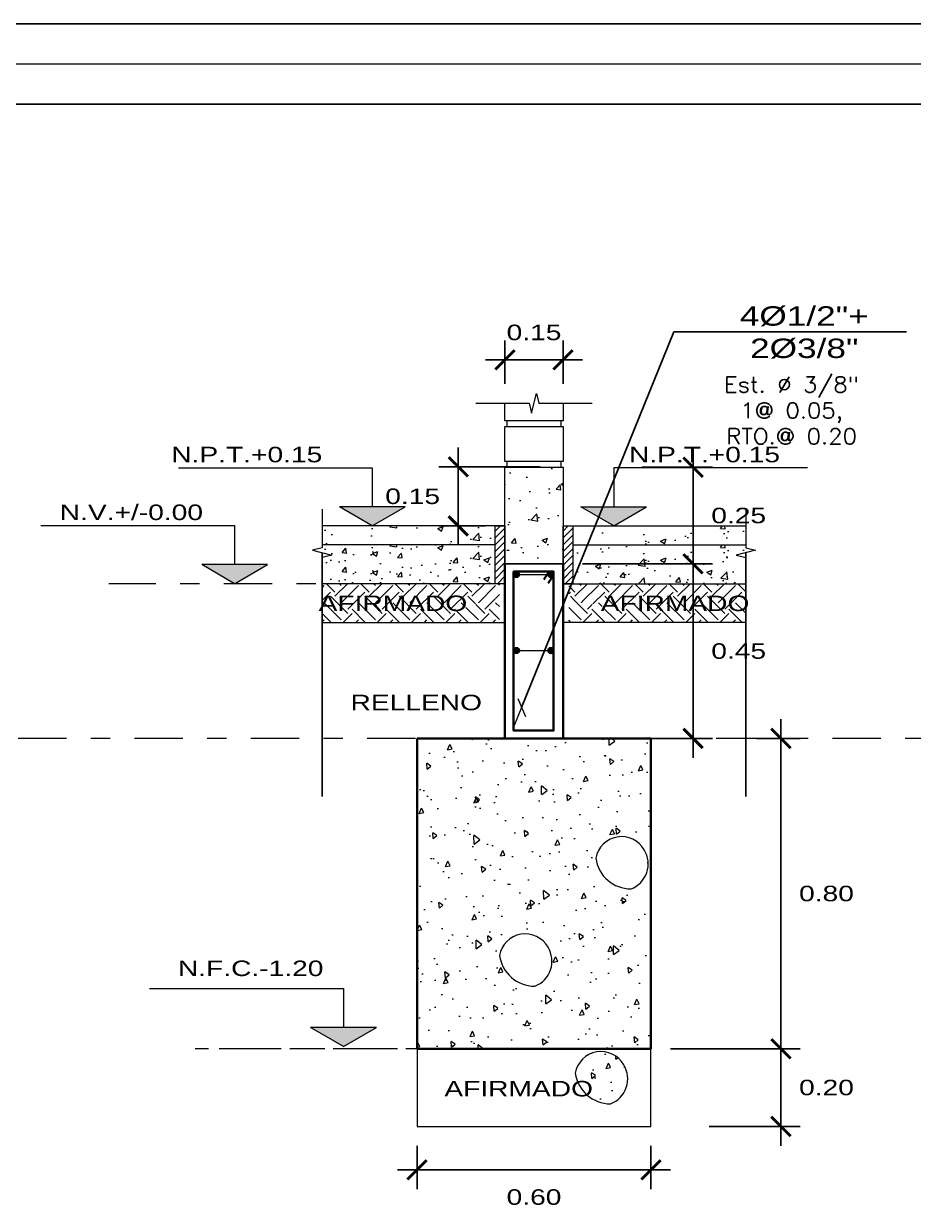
# Model space of a CAD drawing. Header units: millimetres. Extents: x 10559 to 10691, y -16579 to -16550.
# Drawn here: x 10579.6 to 10584.19, y -16556.46 to -16550.35 of the extents above; entities that cross this region are included whole.
import ezdxf

# ---------------------------------------------------------------- set-up
doc = ezdxf.new("R2010")
doc.units = ezdxf.units.MM
doc.linetypes.add('DASHDOT', pattern=[1, 0.5, -0.25, 0, -0.25])
for name, color, linetype, lineweight in [('0.1', 1, 'Continuous', 0), ('015', 1, 'Continuous', 0), ('3CASCO', 2, 'Continuous', 20), ('4', 4, 'Continuous', 35), ('ACHURADO', 9, 'Continuous', 5), ('CASCO', 2, 'Continuous', 20), ('CIMIENTO 0.4', 4, 'Continuous', 20), ('COTAS-01', 1, 'Continuous', 9), ('DIMENCIONES', 1, 'Continuous', 9), ('P6', 255, 'Continuous', 20), ('TEXTO 0.3', 3, 'Continuous', 0), ('TEXTO 0.4', 4, 'Continuous', 0), ('TEXTOS-CHICOS-03', 8, 'Continuous', 30), ('VIGAS1', 116, 'Continuous', 0)]:
    doc.layers.add(name, color=color, linetype=linetype, lineweight=lineweight)
for name, color, linetype in [('0.45', 8, 'Continuous'), ('04', 4, 'Continuous'), ('05', 2, 'Continuous'), ('CAPA1', 1, 'Continuous'), ('PLANTA', 2, 'Continuous')]:
    doc.layers.add(name, color=color, linetype=linetype)
doc.styles.add('CANGREJO80', font='romans.shx', dxfattribs={"width": 1.08, "height": 0.08})
doc.styles.add('R80-50', font='arial.ttf', dxfattribs={"width": 1.3, "height": 0.08})
doc.dimstyles.new('1-50', dxfattribs={"dimtxt": 0.08, "dimasz": 0.1, "dimexe": 0.1, "dimexo": 0.1, "dimgap": 0.05, "dimtad": 1, "dimtoh": 1, "dimzin": 4, "dimdsep": 46, "dimtxsty": 'R80-50', "dimblk1": 'TICK1', "dimblk2": 'TICK1', "dimsah": 1, "dimcen": 0.09, "dimclrt": 3, "dimadec": 0, "dimazin": 0, "dimtfac": 1, "dimtix": 1, "dimtmove": 0, "dimatfit": 3, "dimldrblk": 'TICK1', "dimfxl": 1, "dimtolj": 1, "dimtzin": 0, "dimarcsym": 0})
doc.dimstyles.new('HORIZONTAL', dxfattribs={"dimtxt": 0.1, "dimasz": 0.1, "dimexe": 0.1, "dimexo": 0.1, "dimgap": 0.1, "dimtad": 2, "dimtih": 1, "dimtoh": 1, "dimzin": 1, "dimdsep": 46, "dimtxsty": 'R80-50', "dimblk": 'ARCHTICK', "dimcen": 0.09, "dimdle": 0.1, "dimclrd": 256, "dimclre": 256, "dimclrt": 3, "dimaunit": 1, "dimazin": 0, "dimtfac": 1, "dimtix": 1, "dimtmove": 0, "dimatfit": 3, "dimldrblk": 'ARCHTICK', "dimfxl": 1, "dimtolj": 1, "dimtzin": 0, "dimarcsym": 0})
pattern_1 = [(50, (10477.61043, -16517.76532), (0.28690407, -0.02510085), [0.03, -0.33]), (355, (10477.61043, -16517.76532), (-0.0555005, 0.30087685), [0.024, -0.264]), (100.4514, (10477.63434, -16517.7674), (0.23140375, 0.2757758), [0.0254961, -0.28045684]), (46.1842, (10477.61043, -16517.6853), (0.4268964, -0.0662076), [0.045, -0.495]), (96.6356, (10477.646, -16517.69083), (0.3738651, 0.3896471), [0.0382441, -0.4206852]), (351.1842, (10477.61043, -16517.6853), (0.3738648, 0.3896474), [0.036, -0.396]), (21, (10477.65043, -16517.70532), (0.2387628, -0.16104756), [0.03, -0.33]), (326, (10477.65043, -16517.70532), (0.0973261, 0.29006), [0.024, -0.264]), (71.4514, (10477.67033, -16517.71874), (0.33608905, 0.1290122), [0.0254961, -0.28045684]), (37.5, (10477.61043, -16517.76532), (0.00486394, 0.13315754), [0, -0.2608, 0, -0.268, 0, -0.265]), (7.5, (10477.61043, -16517.76532), (0.10522781, 0.15776468), [0, -0.1528, 0, -0.2548, 0, -0.101]), (327.5, (10477.52123, -16517.76532), (0.21352897, -0.00902195), [0, -0.1, 0, -0.312, 0, -0.414]), (317.5, (10477.48123, -16517.76532), (0.23327447, 0.040042), [0, -0.13, 0, -0.2072, 0, -0.294])]
pattern_2 = [(50, (10477.61043, -16517.66737), (0.28690407, -0.02510085), [0.03, -0.33]), (355, (10477.61043, -16517.66737), (-0.0555005, 0.30087685), [0.024, -0.264]), (100.4514, (10477.63434, -16517.66946), (0.23140375, 0.2757758), [0.0254961, -0.28045684]), (46.1842, (10477.61043, -16517.58737), (0.4268964, -0.0662076), [0.045, -0.495]), (96.6356, (10477.646, -16517.5929), (0.3738651, 0.3896471), [0.0382441, -0.4206852]), (351.1842, (10477.61043, -16517.58737), (0.3738648, 0.3896474), [0.036, -0.396]), (21, (10477.65043, -16517.60737), (0.2387628, -0.16104756), [0.03, -0.33]), (326, (10477.65043, -16517.60737), (0.0973261, 0.29006), [0.024, -0.264]), (71.4514, (10477.67033, -16517.6208), (0.33608905, 0.1290122), [0.0254961, -0.28045684]), (37.5, (10477.61043, -16517.66737), (0.00486394, 0.13315754), [0, -0.2608, 0, -0.268, 0, -0.265]), (7.5, (10477.61043, -16517.66737), (0.10522781, 0.15776468), [0, -0.1528, 0, -0.2548, 0, -0.101]), (327.5, (10477.52123, -16517.66737), (0.21352897, -0.00902195), [0, -0.1, 0, -0.312, 0, -0.414]), (317.5, (10477.48123, -16517.66737), (0.23327447, 0.040042), [0, -0.13, 0, -0.2072, 0, -0.294])]
pattern_3 = [(135, (10594.9968, -16564.24328), (1e-14, 0.1767767), [0.125, -0.125]), (135, (10595.02995, -16564.21013), (1e-14, 0.1767767), [0.125, -0.125]), (135, (10595.0631, -16564.17699), (1e-14, 0.1767767), [0.125, -0.125]), (45, (10595.0631, -16564.15489), (0.1767767, -1e-14), [0.125, -0.125]), (45, (10595.02995, -16564.12174), (0.1767767, -1e-14), [0.125, -0.125]), (45, (10594.9968, -16564.0886), (0.1767767, -1e-14), [0.125, -0.125])]

# ---------------------------------------------------------------- blocks, each defined once
blk = doc.blocks.new('_ARCHTICK')
at = {"color": 0, "linetype": 'ByBlock', "const_width": 0.15}
blk.add_lwpolyline([(-0.5, -0.5), (0.5, 0.5)], dxfattribs=at)
blk = doc.blocks.new('*D122')
at = {"layer": 'Defpoints', "color": 0, "transparency": 16777216}
for p in [(10581.6321, -16556.039), (10582.8389, -16556.039), (10581.6321, -16556.2631)]:
    blk.add_point(p, dxfattribs=at)
at = {"layer": 'DIMENCIONES', "lineweight": -2, "transparency": 16777216}
for p, q in [((10581.6321, -16556.139), (10581.6321, -16556.3631)), ((10582.8389, -16556.139), (10582.8389, -16556.3631)), ((10582.9389, -16556.2631), (10581.5321, -16556.2631))]:
    blk.add_line(p, q, dxfattribs=at)
at = {"layer": 'DIMENCIONES', "lineweight": -2, "transparency": 16777216, "xscale": 0.1, "yscale": 0.1, "zscale": 0.1, "rotation": 180}
blk.add_blockref('_ARCHTICK', (10581.6321, -16556.2631), dxfattribs=at)
at = {"layer": 'DIMENCIONES', "lineweight": -2, "transparency": 16777216, "xscale": 0.1, "yscale": 0.1, "zscale": 0.1}
blk.add_blockref('_ARCHTICK', (10582.8389, -16556.2631), dxfattribs=at)
at = {"layer": 'DIMENCIONES', "color": 3, "transparency": 16777216, "insert": (10582.2355, -16556.404), "char_height": 0.08, "attachment_point": 5, "style": 'R80-50'}
blk.add_mtext('\\A1;0.60', dxfattribs=at)
blk = doc.blocks.new('NPT')
at = {"layer": '0.1'}
blk.add_hatch(color=256, dxfattribs=at).paths.add_polyline_path([(404.0187, -78.6717), (404.1886, -78.7698), (404.3585, -78.6717)])
for p, q in [((404.1886, -78.4698), (404.1886, -78.6717)), ((405.1886, -78.4698), (404.1886, -78.4698)), ((404.0187, -78.6717), (404.3585, -78.6717)), ((404.1886, -78.7698), (404.0187, -78.6717)), ((404.1886, -78.7698), (404.3585, -78.6717))]:
    blk.add_line(p, q, dxfattribs=at)
blk = doc.blocks.new('*D123')
at = {"layer": 'Defpoints', "color": 0, "transparency": 16777216}
for p in [(10583.2855, -16554.038), (10582.8389, -16555.639), (10583.5093, -16555.639)]:
    blk.add_point(p, dxfattribs=at)
at = {"layer": 'DIMENCIONES', "lineweight": -2, "transparency": 16777216}
for p, q in [((10583.5093, -16553.938), (10583.5093, -16555.739)), ((10583.3855, -16554.038), (10583.6093, -16554.038)), ((10582.9389, -16555.639), (10583.6093, -16555.639))]:
    blk.add_line(p, q, dxfattribs=at)
at = {"layer": 'DIMENCIONES', "lineweight": -2, "transparency": 16777216, "xscale": 0.1, "yscale": 0.1, "zscale": 0.1}
for p, rotation in [((10583.5093, -16554.038), 90), ((10583.5093, -16555.639), 270)]:
    blk.add_blockref('_ARCHTICK', p, dxfattribs=dict(at, rotation=rotation))
at = {"layer": 'DIMENCIONES', "color": 3, "transparency": 16777216, "insert": (10583.7442, -16554.8385), "char_height": 0.08, "attachment_point": 5, "style": 'R80-50'}
blk.add_mtext('\\A1;0.80', dxfattribs=at)
blk = doc.blocks.new('*D144')
at = {"layer": 'Defpoints', "color": 0, "transparency": 16777216}
for p in [(10583.0389, -16555.639), (10583.0389, -16556.039), (10583.5093, -16556.039)]:
    blk.add_point(p, dxfattribs=at)
at = {"layer": 'DIMENCIONES', "lineweight": -2, "transparency": 16777216}
for p, q in [((10583.5093, -16555.539), (10583.5093, -16556.139)), ((10583.1389, -16555.639), (10583.6093, -16555.639)), ((10583.1389, -16556.039), (10583.6093, -16556.039))]:
    blk.add_line(p, q, dxfattribs=at)
at = {"layer": 'DIMENCIONES', "lineweight": -2, "transparency": 16777216, "xscale": 0.1, "yscale": 0.1, "zscale": 0.1}
for p, rotation in [((10583.5093, -16555.639), 90), ((10583.5093, -16556.039), 270)]:
    blk.add_blockref('_ARCHTICK', p, dxfattribs=dict(at, rotation=rotation))
at = {"layer": 'DIMENCIONES', "color": 3, "transparency": 16777216, "insert": (10583.7442, -16555.839), "char_height": 0.08, "attachment_point": 5, "style": 'R80-50'}
blk.add_mtext('\\A1;0.20', dxfattribs=at)
blk = doc.blocks.new('*D206')
at = {"layer": 'Defpoints', "color": 0, "transparency": 16777216}
for p in [(10582.6911, -16552.6397), (10583.0558, -16552.6397), (10582.3855, -16553.138)]:
    blk.add_point(p, dxfattribs=at)
at = {"layer": 'DIMENCIONES', "lineweight": -2, "transparency": 16777216}
for p, q in [((10583.0558, -16553.238), (10583.0558, -16552.5397)), ((10582.7911, -16552.6397), (10583.1558, -16552.6397)), ((10582.4855, -16553.138), (10583.1558, -16553.138))]:
    blk.add_line(p, q, dxfattribs=at)
at = {"layer": 'DIMENCIONES', "lineweight": -2, "transparency": 16777216, "xscale": 0.1, "yscale": 0.1, "zscale": 0.1}
for p, rotation in [((10583.0558, -16552.6397), 90), ((10583.0558, -16553.138), 270)]:
    blk.add_blockref('_ARCHTICK', p, dxfattribs=dict(at, rotation=rotation))
at = {"layer": 'DIMENCIONES', "color": 3, "transparency": 16777216, "insert": (10583.2913, -16552.8889), "char_height": 0.08, "attachment_point": 5, "style": 'R80-50'}
blk.add_mtext('\\A1;0.25', dxfattribs=at)
blk = doc.blocks.new('*D207')
at = {"layer": 'Defpoints', "color": 0, "transparency": 16777216}
for p in [(10582.0855, -16552.0855), (10582.0855, -16552.3097), (10582.3855, -16552.3097)]:
    blk.add_point(p, dxfattribs=at)
at = {"layer": 'DIMENCIONES', "lineweight": -2, "transparency": 16777216}
for p, q in [((10582.0855, -16552.2097), (10582.0855, -16551.9855)), ((10582.3855, -16552.2097), (10582.3855, -16551.9855)), ((10582.0855, -16552.0855), (10581.9855, -16552.0855)), ((10582.3855, -16552.0855), (10582.0855, -16552.0855)), ((10582.3855, -16552.0855), (10582.4855, -16552.0855))]:
    blk.add_line(p, q, dxfattribs=at)
at = {"layer": 'DIMENCIONES', "lineweight": -2, "transparency": 16777216, "xscale": 0.1, "yscale": 0.1, "zscale": 0.1}
blk.add_blockref('_ARCHTICK', (10582.0855, -16552.0855), dxfattribs=at)
at = {"layer": 'DIMENCIONES', "lineweight": -2, "transparency": 16777216, "xscale": 0.1, "yscale": 0.1, "zscale": 0.1, "rotation": 180}
blk.add_blockref('_ARCHTICK', (10582.3855, -16552.0855), dxfattribs=at)
at = {"layer": 'DIMENCIONES', "color": 3, "transparency": 16777216, "insert": (10582.2355, -16551.9446), "char_height": 0.08, "attachment_point": 5, "style": 'R80-50'}
blk.add_mtext('\\A1;0.15', dxfattribs=at)
blk = doc.blocks.new('*D208')
at = {"layer": 'Defpoints', "color": 0, "transparency": 16777216}
for p in [(10583.0355, -16553.138), (10582.476, -16554.038), (10583.0558, -16554.038)]:
    blk.add_point(p, dxfattribs=at)
at = {"layer": 'DIMENCIONES', "lineweight": -2, "transparency": 16777216}
for p, q in [((10583.0558, -16553.038), (10583.0558, -16554.138)), ((10583.1355, -16553.138), (10583.1558, -16553.138)), ((10582.576, -16554.038), (10583.1558, -16554.038))]:
    blk.add_line(p, q, dxfattribs=at)
at = {"layer": 'DIMENCIONES', "lineweight": -2, "transparency": 16777216, "xscale": 0.1, "yscale": 0.1, "zscale": 0.1}
for p, rotation in [((10583.0558, -16553.138), 90), ((10583.0558, -16554.038), 270)]:
    blk.add_blockref('_ARCHTICK', p, dxfattribs=dict(at, rotation=rotation))
at = {"layer": 'DIMENCIONES', "color": 3, "transparency": 16777216, "insert": (10583.2913, -16553.588), "char_height": 0.08, "attachment_point": 5, "style": 'R80-50'}
blk.add_mtext('\\A1;0.45', dxfattribs=at)
blk = doc.blocks.new('TICK1')
at = {"layer": 'COTAS-01'}
blk.add_line((-1, 0), (1, 0), dxfattribs=at)
at = {"layer": 'COTAS-01', "color": 4}
blk.add_line((-0.354, -0.354), (0.354, 0.354), dxfattribs=at)
blk = doc.blocks.new('*D209')
at = {"layer": 'Defpoints', "color": 0, "transparency": 16777216}
for p in [(10582.3673, -16552.6374), (10581.845, -16552.9421), (10582.0855, -16552.9421)]:
    blk.add_point(p, dxfattribs=at)
at = {"layer": 'DIMENCIONES', "lineweight": -2, "transparency": 16777216}
for p, q in [((10581.845, -16552.5374), (10581.845, -16553.0421)), ((10582.2673, -16552.6374), (10581.745, -16552.6374)), ((10581.9855, -16552.9421), (10581.745, -16552.9421))]:
    blk.add_line(p, q, dxfattribs=at)
at = {"layer": 'DIMENCIONES', "lineweight": -2, "transparency": 16777216, "xscale": 0.1, "yscale": 0.1, "zscale": 0.1}
for p, rotation in [((10581.845, -16552.6374), 90), ((10581.845, -16552.9421), 270)]:
    blk.add_blockref('_ARCHTICK', p, dxfattribs=dict(at, rotation=rotation))
at = {"layer": 'DIMENCIONES', "color": 3, "transparency": 16777216, "insert": (10581.6095, -16552.7897), "char_height": 0.08, "attachment_point": 5, "style": 'R80-50'}
blk.add_mtext('\\A1;0.15', dxfattribs=at)
blk = doc.blocks.new('HTRHTRHTR')
for p, q in [((4244.53, 437.54), (3391.88, 437.54)), ((4235.83, 428.85), (3400.57, 428.85))]:
    blk.add_line(p, q)
at = {"layer": 'P6', "color": 7}
blk.add_line((3396.22, 433.19), (4240.18, 433.19), dxfattribs=at)

msp = doc.modelspace()

# ---------------------------------------------------------------- hatches: boundary and pattern name
at = {"layer": '0.1'}
h = msp.add_hatch(dxfattribs=at)
h.set_pattern_fill('EARTH', color=256, scale=0.5, angle=135, style=0)
h.set_pattern_definition(pattern_3)
h.paths.add_polyline_path([(10582.05667, -16553.24002), (10581.14217, -16553.24002), (10581.14217, -16553.44002), (10582.05667, -16553.44002)])
h.paths.add_polyline_path([(10582.05667, -16553.31142), (10581.78823, -16553.38329), (10581.81211, -16553.38329), (10582.05667, -16553.31142), (10582.05667, -16553.49789)])
h = msp.add_hatch(dxfattribs=at)
h.set_pattern_fill('EARTH', color=256, scale=0.5, angle=135, style=0)
h.set_pattern_definition(pattern_3)
h.paths.add_polyline_path([(10582.41427, -16553.24002), (10583.32878, -16553.24002), (10583.32878, -16553.44002), (10582.41427, -16553.44002)])
h.paths.add_polyline_path([(10582.41427, -16553.31142), (10582.68272, -16553.38329), (10582.65884, -16553.38329), (10582.41427, -16553.31142), (10582.41427, -16553.49789)])
h = msp.add_hatch(dxfattribs=at)
h.set_pattern_fill('AR-CONC', color=256, scale=0.04, angle=45, style=0)
h.set_pattern_definition([(95, (10568.38426, -16564.58647), (0.2206208, 0.1851228), [0.03, -0.33]), (40, (10568.38426, -16564.58647), (-0.251997, 0.1735073), [0.024, -0.264]), (145.4514, (10568.40264, -16564.57104), (-0.031376, 0.35863), [0.025496, -0.280457]), (91.1842, (10568.3277, -16564.5299), (0.348677, 0.2550455), [0.045, -0.495]), (141.6356, (10568.35674, -16564.50864), (-0.01116, 0.539885), [0.038244, -0.420685]), (36.1842, (10568.3277, -16564.5299), (-0.01116, 0.539885), [0.036, -0.396]), (66, (10568.37011, -16564.51575), (0.2827086, 0.054953), [0.03, -0.33]), (11, (10568.3701, -16564.51575), (-0.1362834, 0.2739234), [0.024, -0.264]), (116.4514, (10568.39367, -16564.51118), (0.1464254, 0.3288762), [0.025496, -0.280457]), (82.5, (10568.38426, -16564.58647), (-0.0907173, 0.0975959), [0, -0.2608, 0, -0.268, 0, -0.265]), (52.5, (10568.38426, -16564.58647), (-0.0371492, 0.1859638), [0, -0.1528, 0, -0.2548, 0, -0.101]), (12.5, (10568.32118, -16564.64954), (0.15736727, 0.1446083), [0, -0.1, 0, -0.312, 0, -0.414]), (2.5, (10568.2929, -16564.67782), (0.136636, 0.193264), [0, -0.13, 0, -0.2072, 0, -0.294])])
edge = h.paths.add_edge_path()
edge.add_arc((10583.54093, -16554.58911), 0.73726, 181.885799, 197.783262)
edge.add_arc((10582.76268, -16554.61585), 0.21257, 190.899212, 291.01147, ccw=False)
edge.add_arc((10582.68661, -16554.67927), 0.13468, 29.293587, 170.069276, ccw=False)
edge = h.paths.add_edge_path(flags=16)
edge.add_arc((10582.19022, -16555.18724), 0.13793, -68.929579, 31.565441, ccw=False)
edge.add_arc((10582.23981, -16555.13194), 0.184, 188.047306, 270, ccw=False)
edge.add_arc((10582.19029, -16555.18093), 0.13468, 29.293587, 170.069276, ccw=False)
edge = h.paths.add_edge_path()
edge.add_arc((10582.58112, -16555.78776), 0.13468, 29.293587, 170.069276, ccw=False)
edge.add_arc((10582.58106, -16555.79407), 0.13793, -68.929579, 31.565441, ccw=False)
edge.add_arc((10582.63065, -16555.73878), 0.184, 188.047306, 270, ccw=False)
edge = h.paths.add_edge_path()
edge.add_line((10581.63206, -16554.03942), (10581.63206, -16555.63903))
edge.add_line((10581.73206, -16555.63808), (10582.83889, -16555.63997))
edge.add_line((10582.83889, -16555.63997), (10582.83889, -16554.03706))
edge.add_line((10582.83889, -16554.03706), (10581.73206, -16554.03895))
at = {"layer": '05'}
h = msp.add_hatch(color=256, dxfattribs=at)
edge = h.paths.add_edge_path()
edge.add_arc((10582.14495, -16553.19248), 0.01451, 0, 360)
h = msp.add_hatch(color=256, dxfattribs=at)
edge = h.paths.add_edge_path()
edge.add_arc((10582.32215, -16553.19248), 0.01451, 0, 360)
h = msp.add_hatch(color=256, dxfattribs=at)
edge = h.paths.add_edge_path()
edge.add_arc((10582.14573, -16553.58456), 0.01451, 0, 360)
h = msp.add_hatch(color=256, dxfattribs=at)
edge = h.paths.add_edge_path()
edge.add_arc((10582.32247, -16553.58473), 0.01451, 0, 360)
at = {"layer": 'ACHURADO', "ltscale": 0.5}
h = msp.add_hatch(dxfattribs=at)
h.set_pattern_fill('ANSI31', color=256, scale=0.2, style=0)
h.set_pattern_definition([(45, (10360.55265, -16852.091533), (-0.0176776695, 0.0176776695), [])])
h.paths.add_polyline_path([(10582.08547, -16553.24002), (10582.03547, -16553.24002), (10582.03547, -16552.94207), (10582.08547, -16552.94207)])
h = msp.add_hatch(dxfattribs=at)
h.set_pattern_fill('ANSI31', color=256, scale=0.2, style=0)
h.set_pattern_definition([(45, (10360.90265, -16852.091533), (-0.0176776695, 0.0176776695), [])])
h.paths.add_polyline_path([(10582.43547, -16553.24002), (10582.38547, -16553.24002), (10582.38547, -16552.94207), (10582.43547, -16552.94207)])
at = {"layer": 'CASCO'}
h = msp.add_hatch(dxfattribs=at)
h.set_pattern_fill('AR-CONC', color=256, scale=0.04, style=0)
h.set_pattern_definition([(50, (10477.91043, -16517.56635), (0.28690407, -0.02510085), [0.03, -0.33]), (355, (10477.91043, -16517.56635), (-0.0555005, 0.30087685), [0.024, -0.264]), (100.4514, (10477.93434, -16517.56844), (0.23140375, 0.2757758), [0.0254961, -0.28045684]), (46.1842, (10477.91043, -16517.48635), (0.4268964, -0.0662076), [0.045, -0.495]), (96.6356, (10477.946, -16517.49186), (0.3738651, 0.3896471), [0.0382441, -0.4206852]), (351.1842, (10477.91043, -16517.48635), (0.3738648, 0.3896474), [0.036, -0.396]), (21, (10477.95043, -16517.50635), (0.2387628, -0.16104756), [0.03, -0.33]), (326, (10477.95043, -16517.50635), (0.0973261, 0.29006), [0.024, -0.264]), (71.4514, (10477.97033, -16517.51977), (0.33608905, 0.1290122), [0.0254961, -0.28045684]), (37.5, (10477.91043, -16517.56635), (0.00486394, 0.13315754), [0, -0.2608, 0, -0.268, 0, -0.265]), (7.5, (10477.91043, -16517.56635), (0.10522781, 0.15776468), [0, -0.1528, 0, -0.2548, 0, -0.101]), (327.5, (10477.82123, -16517.56635), (0.21352897, -0.00902195), [0, -0.1, 0, -0.312, 0, -0.414]), (317.5, (10477.78123, -16517.56635), (0.23327447, 0.040042), [0, -0.13, 0, -0.2072, 0, -0.294])])
h.paths.add_polyline_path([(10582.38547, -16553.13801), (10582.38547, -16552.63973), (10582.08547, -16552.63973), (10582.08547, -16552.95392), (10582.08547, -16552.96642), (10582.08547, -16552.99142), (10582.08547, -16553.00392), (10582.08547, -16553.13801)])
h = msp.add_hatch(dxfattribs=at)
h.set_pattern_fill('AR-CONC', color=256, scale=0.04, style=0)
h.set_pattern_definition(pattern_2)
h.paths.add_polyline_path([(10582.03547, -16553.23903), (10582.03547, -16552.94207), (10581.14217, -16552.94207), (10581.14217, -16553.05495), (10581.09217, -16553.06745), (10581.19217, -16553.09245), (10581.14217, -16553.10495), (10581.14217, -16553.23903)])
h = msp.add_hatch(dxfattribs=at)
h.set_pattern_fill('AR-CONC', color=256, scale=0.04, style=0)
h.set_pattern_definition(pattern_2)
h.paths.add_polyline_path([(10582.03547, -16553.23903), (10582.03547, -16552.94207), (10581.14217, -16552.94207), (10581.14217, -16553.05495), (10581.09217, -16553.06745), (10581.19217, -16553.09245), (10581.14217, -16553.10495), (10581.14217, -16553.23903)])
h = msp.add_hatch(dxfattribs=at)
h.set_pattern_fill('AR-CONC', color=256, scale=0.04, style=0)
h.set_pattern_definition(pattern_2)
h.paths.add_polyline_path([(10582.43547, -16553.23903), (10582.43547, -16552.94207), (10583.32878, -16552.94207), (10583.32878, -16553.05495), (10583.37878, -16553.06745), (10583.27878, -16553.09245), (10583.32878, -16553.10495), (10583.32878, -16553.23903)])
h = msp.add_hatch(dxfattribs=at)
h.set_pattern_fill('AR-CONC', color=256, scale=0.04, style=0)
h.set_pattern_definition(pattern_2)
h.paths.add_polyline_path([(10582.43547, -16553.23903), (10582.43547, -16552.94207), (10583.32878, -16552.94207), (10583.32878, -16553.05495), (10583.37878, -16553.06745), (10583.27878, -16553.09245), (10583.32878, -16553.10495), (10583.32878, -16553.23903)])
h = msp.add_hatch(dxfattribs=at)
h.set_pattern_fill('AR-CONC', color=256, scale=0.04, style=0)
h.set_pattern_definition(pattern_1)
h.paths.add_polyline_path([(10581.14217, -16553.20289), (10581.14217, -16553.23903), (10582.03547, -16553.23903), (10582.03547, -16553.04002), (10581.14217, -16553.04002), (10581.14217, -16553.15289), (10581.09217, -16553.16539), (10581.19217, -16553.19039)])
h = msp.add_hatch(dxfattribs=at)
h.set_pattern_fill('AR-CONC', color=256, scale=0.04, style=0)
h.set_pattern_definition(pattern_1)
h.paths.add_polyline_path([(10583.32878, -16553.20289), (10583.32878, -16553.23903), (10582.43547, -16553.23903), (10582.43547, -16553.04002), (10583.32878, -16553.04002), (10583.32878, -16553.15289), (10583.37878, -16553.16539), (10583.27878, -16553.19039)])

# ---------------------------------------------------------------- linework, layer by layer
at = {"layer": '0.1', "linetype": 'Continuous'}
for p, q in [((10582.14495, -16553.19248), (10582.32215, -16553.19248)), ((10582.1455, -16553.58491), (10582.3227, -16553.58491))]:
    msp.add_line(p, q, dxfattribs=at)
at = {"layer": '0.1'}
for points in [[(10581.93547, -16552.30974), (10582.21047, -16552.30974), (10582.22297, -16552.35974), (10582.24797, -16552.25974), (10582.26047, -16552.30974), (10582.53547, -16552.30972)], [(10582.38547, -16552.30973), (10582.38547, -16552.39973), (10582.08547, -16552.39973), (10582.08547, -16552.30974)], [(10581.14217, -16552.85495), (10581.14217, -16553.05495), (10581.09217, -16553.06745), (10581.19217, -16553.09245), (10581.14217, -16553.10495), (10581.14217, -16553.28116)], [(10581.14217, -16552.85495), (10581.14217, -16553.05495), (10581.09217, -16553.06745), (10581.19217, -16553.09245), (10581.14217, -16553.10495), (10581.14217, -16553.28116)], [(10583.32878, -16552.85495), (10583.32878, -16553.05495), (10583.37878, -16553.06745), (10583.27878, -16553.09245), (10583.32878, -16553.10495), (10583.32878, -16553.28116)], [(10583.32878, -16552.85495), (10583.32878, -16553.05495), (10583.37878, -16553.06745), (10583.27878, -16553.09245), (10583.32878, -16553.10495), (10583.32878, -16553.28116)]]:
    msp.add_lwpolyline(points, dxfattribs=at)
for points in [[(10582.37547, -16552.42973), (10582.37547, -16552.39973), (10582.09547, -16552.39973), (10582.09547, -16552.42973)], [(10582.38547, -16552.60973), (10582.08547, -16552.60973), (10582.08547, -16552.42973), (10582.38547, -16552.42973)], [(10582.37547, -16552.63973), (10582.37547, -16552.60973), (10582.09547, -16552.60973), (10582.09547, -16552.63973)]]:
    msp.add_lwpolyline(points, close=True, dxfattribs=at)
for points in [[(10582.73613, -16554.81428, 0.4689399), (10582.80407, -16554.61337, 0.7052636), (10582.55394, -16554.65604, 0.3736494)], [(10582.23981, -16555.31594, 0.4689399), (10582.30775, -16555.11503, 0.7052636), (10582.05763, -16555.1577, 0.3736494)], [(10582.63065, -16555.92277, 0.4689399), (10582.69858, -16555.72186, 0.7052636), (10582.44846, -16555.76453, 0.3736494)]]:
    msp.add_lwpolyline(points, format="xyb", close=True, dxfattribs=at)
at = {"layer": '0.45', "lineweight": 40}
for p, q in [((10582.08547, -16553.13801), (10582.08547, -16554.03801)), ((10582.38547, -16553.13801), (10582.38547, -16554.03801)), ((10581.63206, -16554.03801), (10581.63206, -16555.63903)), ((10581.63206, -16554.03801), (10582.83889, -16554.03801)), ((10582.83889, -16554.03801), (10582.83889, -16555.63903)), ((10582.83889, -16555.63903), (10581.63206, -16555.63903))]:
    msp.add_line(p, q, dxfattribs=at)
at = {"layer": '0.45'}
msp.add_line((10582.08547, -16553.13801), (10582.38547, -16553.13801), dxfattribs=at)
at = {"layer": '04'}
msp.add_line((10582.13045, -16553.17798), (10582.33666, -16553.17798), dxfattribs=at)
at = {"layer": '05'}
for centre in [(10582.14495, -16553.19248), (10582.32215, -16553.19248), (10582.14573, -16553.58456), (10582.32247, -16553.58473)]:
    msp.add_circle(centre, 0.01451, dxfattribs=at)
at = {"layer": '3CASCO'}
msp.add_lwpolyline([(10582.83889, -16555.63903), (10581.63206, -16555.63903), (10581.63206, -16556.03903), (10582.83889, -16556.03903)], close=True, dxfattribs=at)
at = {"layer": '4'}
for p, q in [((10582.13045, -16553.99751), (10582.13045, -16553.17798)), ((10582.31423, -16553.17798), (10582.28592, -16553.21905)), ((10582.33666, -16553.17798), (10582.33666, -16553.99751)), ((10582.33666, -16553.19701), (10582.30835, -16553.23809))]:
    msp.add_line(p, q, dxfattribs=at)
msp.add_lwpolyline([(10582.13045, -16553.17798), (10582.33666, -16553.17798), (10582.33666, -16553.99751), (10582.13045, -16553.99751)], close=True, dxfattribs=at)
at = {"layer": 'CAPA1', "color": 1, "linetype": 'DASHDOT', "lineweight": 18, "ltscale": 0.5}
for p, q in [((10582.08547, -16553.24002), (10580.04184, -16553.24002)), ((10584.62449, -16554.03801), (10575.07625, -16554.03801)), ((10581.53091, -16555.63903), (10580.48779, -16555.63903)), ((10582.65013, -16555.63903), (10580.61168, -16555.63903))]:
    msp.add_line(p, q, dxfattribs=at)
at = {"layer": 'CIMIENTO 0.4'}
for p, q in [((10582.08547, -16552.94207), (10581.14217, -16552.94207)), ((10582.08547, -16552.94207), (10581.14217, -16552.94207)), ((10582.38547, -16552.94207), (10583.32878, -16552.94207)), ((10582.38547, -16552.94207), (10583.32878, -16552.94207)), ((10582.03547, -16553.04002), (10581.14217, -16553.04002)), ((10582.43547, -16553.04002), (10583.32878, -16553.04002)), ((10582.03547, -16553.24002), (10581.14217, -16553.24002)), ((10582.38547, -16553.24002), (10583.32878, -16553.24002)), ((10581.14217, -16553.44002), (10582.08547, -16553.44002)), ((10583.32878, -16553.44002), (10582.38547, -16553.44002))]:
    msp.add_line(p, q, dxfattribs=at)
msp.add_lwpolyline([(10582.08547, -16552.63973), (10582.38547, -16552.63973), (10582.38547, -16553.13801), (10582.08547, -16553.13801)], close=True, dxfattribs=at)
at = {"layer": 'COTAS-01', "ltscale": 0.5}
for points in [[(10582.08547, -16553.24002), (10582.03547, -16553.24002), (10582.03547, -16552.94207), (10582.08547, -16552.94207)], [(10582.43547, -16553.24002), (10582.38547, -16553.24002), (10582.38547, -16552.94207), (10582.43547, -16552.94207)]]:
    msp.add_lwpolyline(points, close=True, dxfattribs=at)
at = {"layer": 'PLANTA', "linetype": 'Continuous'}
for p, q in [((10581.14217, -16554.33801), (10581.14217, -16553.08013)), ((10583.32878, -16554.33801), (10583.32878, -16553.08013))]:
    msp.add_line(p, q, dxfattribs=at)
at = {"layer": 'VIGAS1'}
for p, q in [((10581.14217, -16553.44002), (10582.08547, -16553.44002)), ((10583.32878, -16553.44002), (10582.38547, -16553.44002))]:
    msp.add_line(p, q, dxfattribs=at)

# ---------------------------------------------------------------- block references
at = {"color": 251, "lineweight": 60, "xscale": 0.04776345228451045, "yscale": 0.04776345228451045, "zscale": 0.04776345228451045}
msp.add_blockref('HTRHTRHTR', (10397.43003, -16571.25012), dxfattribs=at)
at = {"layer": '0.1', "xscale": -1, "rotation": 359.9999999999963}
for p in [(10985.58985, -16474.17223), (10985.58985, -16474.17223), (10984.87973, -16474.47017), (10985.44102, -16476.85753)]:
    msp.add_blockref('NPT', p, dxfattribs=at)
at = {"layer": '0.1'}
msp.add_blockref('NPT', (10178.45806, -16474.17223), dxfattribs=at)
msp.add_blockref('NPT', (10178.45806, -16474.17223), dxfattribs=at)

# ---------------------------------------------------------------- texts
at = {"layer": 'TEXTO 0.3', "ltscale": 0.2, "insert": (10583.56421, -16552.41336), "char_height": 0.08, "attachment_point": 5, "style": 'CANGREJO80'}
msp.add_mtext('Est. Ø 3/8" \\P1@ 0.05, \\PRTO.@ 0.20\\P ', dxfattribs=at)
at = {"layer": 'TEXTO 0.3', "insert": (10580.75372, -16552.57448), "char_height": 0.08, "width": 0.7612715, "attachment_point": 5, "style": 'R80-50'}
msp.add_mtext('N.P.T.+0.15', dxfattribs=at)
at = {"layer": 'TEXTO 0.3', "char_height": 0.08, "attachment_point": 5, "style": 'R80-50'}
for s, insert in [('N.P.T.+0.15', (10583.115, -16552.57448)), ('N.V.+/-0.00 ', (10580.15858, -16552.87243)), ('AFIRMADO ', (10581.50776, -16553.3419)), ('AFIRMADO ', (10582.96319, -16553.3419)), ('RELLENO', (10581.6281, -16553.85333)), ('N.F.C.-1.20\\P ', (10580.77386, -16555.29104))]:
    msp.add_mtext(s, dxfattribs=dict(at, insert=insert))
at = {"layer": 'TEXTO 0.4', "insert": (10583.6296, -16551.94446), "char_height": 0.1, "attachment_point": 5, "style": 'R80-50'}
msp.add_mtext('4Ø1/2"+\\P2Ø3/8"', dxfattribs=at)
at = {"layer": 'TEXTOS-CHICOS-03', "ltscale": 0.5, "style": 'R80-50', "width": 1.3}
msp.add_text('AFIRMADO', height=0.08, rotation=360, dxfattribs=at).set_placement((10581.77301, -16555.88446))

# ---------------------------------------------------------------- dimensions: what is measured, and where the dimension line sits
at = {"layer": 'DIMENCIONES'}
for base, p1, p2, override, picture, middle in [((10582.08547, -16552.08547), (10582.38547, -16552.30973), (10582.08547, -16552.30973), {"dimlfac": 0.5}, '*D207', (10582.23547, -16551.94462)), ((10581.63206, -16556.26311), (10582.83889, -16556.03903), (10581.63206, -16556.03903), {"dimlfac": 0.5, "dimtxsty": 'R80-50', "dimldrblk": 'ARCHTICK'}, '*D122', (10582.23547, -16556.40396))]:
    dim = msp.add_linear_dim(base=base, p1=p1, p2=p2, dimstyle='HORIZONTAL', override=override, dxfattribs=at)
    dim.commit()
    dim.dimension.update_dxf_attribs({"geometry": picture, "text_midpoint": middle})
for base, p1, p2, picture, middle in [((10581.84497, -16552.94207), (10582.36729, -16552.63739), (10582.08547, -16552.94207), '*D209', (10581.60951, -16552.78973)), ((10583.05584, -16552.63973), (10582.38547, -16553.13801), (10582.69105, -16552.63973), '*D206', (10583.2913, -16552.88887)), ((10583.05584, -16554.03801), (10583.03547, -16553.13801), (10582.47599, -16554.03801), '*D208', (10583.2913, -16553.58801)), ((10583.50926, -16555.63903), (10583.28555, -16554.03801), (10582.83889, -16555.63903), '*D123', (10583.74416, -16554.83852)), ((10583.50926, -16556.03903), (10583.03889, -16555.63903), (10583.03889, -16556.03903), '*D144', (10583.74416, -16555.83903))]:
    dim = msp.add_linear_dim(base=base, p1=p1, p2=p2, angle=90, dimstyle='HORIZONTAL', override={"dimlfac": 0.5}, dxfattribs=at)
    dim.commit()
    dim.dimension.update_dxf_attribs({"geometry": picture, "text_midpoint": middle})

# ---------------------------------------------------------------- leaders
at = {"layer": '015', "ltscale": 0.5}
msp.add_leader([(10582.1715, -16553.87873), (10582.95623, -16551.94074), (10584.15688, -16551.94064)], dimstyle='1-50', override={"dimtad": 0}, dxfattribs=at)

doc.saveas('drawing.dxf')
